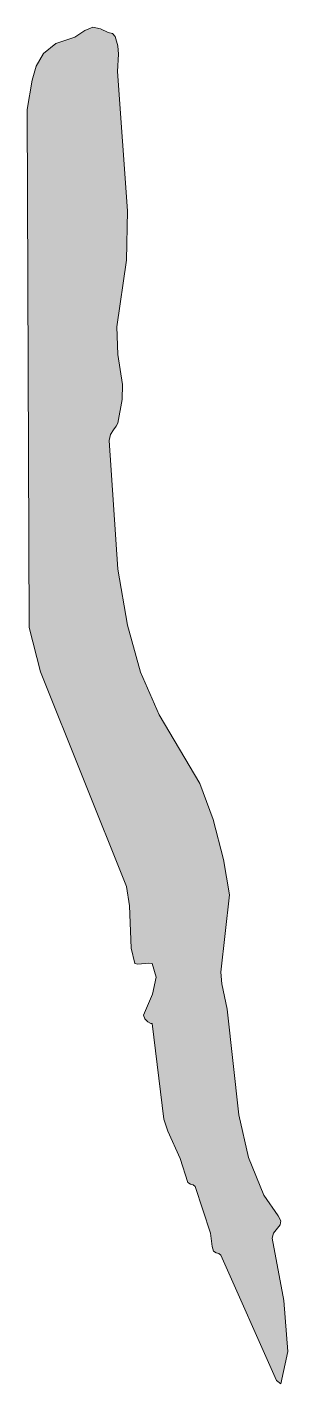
# Model space of a CAD drawing. Header units: inches. Extents: x -493 to 494, y -382 to 902.
# Drawn here: x 490.41 to 493.62, y -255.49 to -238.74 of the extents above; entities that cross this region are included whole.
import ezdxf

# ---------------------------------------------------------------- set-up
doc = ezdxf.new("R2010")
doc.units = ezdxf.units.IN
doc.header["$MEASUREMENT"] = 0
doc.layers.add('Layer 1', color=7, linetype='Continuous')

msp = doc.modelspace()

# ---------------------------------------------------------------- hatches: boundary and pattern name
at = {"layer": 'Layer 1', "true_color": 0xffffff}
h = msp.add_hatch(color=7, dxfattribs=at)
edge = h.paths.add_edge_path()
edge.add_spline(control_points=[(490.998, -238.863), (490.998, -238.863), (491.119, -238.777), (491.119, -238.777), (491.119, -238.777), (491.217, -238.737), (491.217, -238.737), (491.217, -238.737), (491.315, -238.757), (491.315, -238.757), (491.315, -238.757), (491.409, -238.805), (491.409, -238.805), (491.409, -238.805), (491.462, -238.817), (491.462, -238.817), (491.462, -238.817), (491.494, -238.854), (491.494, -238.854), (491.494, -238.854), (491.527, -238.969), (491.527, -238.969), (491.527, -238.969), (491.537, -239.072), (491.537, -239.072), (491.537, -239.072), (491.525, -239.287), (491.525, -239.287), (491.525, -239.287), (491.647, -241.007), (491.647, -241.007), (491.647, -241.007), (491.633, -241.616), (491.633, -241.616), (491.633, -241.616), (491.515, -242.437), (491.515, -242.437), (491.515, -242.437), (491.527, -242.78), (491.527, -242.78), (491.527, -242.78), (491.585, -243.147), (491.585, -243.147), (491.585, -243.147), (491.58, -243.333), (491.58, -243.333), (491.58, -243.333), (491.527, -243.628), (491.527, -243.628), (491.527, -243.628), (491.508, -243.664), (491.508, -243.664), (491.508, -243.664), (491.473, -243.708), (491.473, -243.708), (491.473, -243.708), (491.438, -243.766), (491.438, -243.766), (491.438, -243.766), (491.421, -243.84), (491.421, -243.84), (491.421, -243.84), (491.527, -245.428), (491.527, -245.428), (491.527, -245.428), (491.647, -246.121), (491.647, -246.121), (491.647, -246.121), (491.807, -246.699), (491.807, -246.699), (491.807, -246.699), (492.038, -247.225), (492.038, -247.225), (492.038, -247.225), (492.54, -248.073), (492.54, -248.073), (492.54, -248.073), (492.702, -248.521), (492.702, -248.521), (492.702, -248.521), (492.832, -249.011), (492.832, -249.011), (492.832, -249.011), (492.903, -249.451), (492.903, -249.451), (492.903, -249.451), (492.798, -250.404), (492.798, -250.404), (492.798, -250.404), (492.811, -250.546), (492.811, -250.546), (492.811, -250.546), (492.878, -250.861), (492.878, -250.861), (492.878, -250.861), (493.021, -252.164), (493.021, -252.164), (493.021, -252.164), (493.138, -252.692), (493.138, -252.692), (493.138, -252.692), (493.327, -253.157), (493.327, -253.157), (493.327, -253.157), (493.505, -253.414), (493.505, -253.414), (493.505, -253.414), (493.539, -253.475), (493.539, -253.475), (493.539, -253.475), (493.529, -253.521), (493.529, -253.521), (493.529, -253.521), (493.447, -253.624), (493.447, -253.624), (493.447, -253.624), (493.433, -253.687), (493.433, -253.687), (493.433, -253.687), (493.574, -254.457), (493.574, -254.457), (493.574, -254.457), (493.625, -255.087), (493.625, -255.087), (493.625, -255.087), (493.539, -255.486), (493.539, -255.486), (493.539, -255.486), (493.484, -255.446), (493.484, -255.446), (493.484, -255.446), (492.798, -253.898), (492.798, -253.898), (492.798, -253.898), (492.773, -253.877), (492.773, -253.877), (492.773, -253.877), (492.739, -253.87), (492.739, -253.87), (492.739, -253.87), (492.708, -253.85), (492.708, -253.85), (492.708, -253.85), (492.691, -253.792), (492.691, -253.792), (492.691, -253.792), (492.67, -253.627), (492.67, -253.627), (492.67, -253.627), (492.48, -253.051), (492.48, -253.051), (492.48, -253.051), (492.456, -253.03), (492.456, -253.03), (492.456, -253.03), (492.422, -253.022), (492.422, -253.022), (492.422, -253.022), (492.391, -253.002), (492.391, -253.002), (492.391, -253.002), (492.298, -252.703), (492.298, -252.703), (492.298, -252.703), (492.144, -252.366), (492.144, -252.366), (492.144, -252.366), (492.095, -252.217), (492.095, -252.217), (492.095, -252.217), (491.95, -251.039), (491.95, -251.039), (491.95, -251.039), (491.934, -251.038), (491.934, -251.038), (491.934, -251.038), (491.897, -251.018), (491.897, -251.018), (491.897, -251.018), (491.861, -250.981), (491.861, -250.981), (491.861, -250.981), (491.845, -250.934), (491.845, -250.934), (491.845, -250.934), (491.956, -250.676), (491.956, -250.676), (491.956, -250.676), (492, -250.464), (492, -250.464), (492, -250.464), (491.95, -250.298), (491.95, -250.298), (491.95, -250.298), (491.908, -250.291), (491.908, -250.291), (491.908, -250.291), (491.774, -250.307), (491.774, -250.307), (491.774, -250.307), (491.738, -250.298), (491.738, -250.298), (491.738, -250.298), (491.692, -250.107), (491.692, -250.107), (491.692, -250.107), (491.672, -249.587), (491.672, -249.587), (491.672, -249.587), (491.633, -249.346), (491.633, -249.346), (491.633, -249.346), (490.574, -246.698), (490.574, -246.698), (490.574, -246.698), (490.432, -246.147), (490.432, -246.147), (490.432, -246.147), (490.408, -239.756), (490.408, -239.756), (490.408, -239.756), (490.469, -239.393), (490.469, -239.393), (490.469, -239.393), (490.521, -239.221), (490.521, -239.221), (490.521, -239.221), (490.612, -239.064), (490.612, -239.064), (490.612, -239.064), (490.763, -238.939), (490.763, -238.939), (490.763, -238.939), (490.998, -238.863), (490.998, -238.863), (490.998, -238.863), (490.998, -238.863), (490.998, -238.863), (490.998, -238.863), (490.998, -238.863), (490.998, -238.863)], knot_values=[0, 0, 0, 0, 1, 1, 1, 2, 2, 2, 3, 3, 3, 4, 4, 4, 5, 5, 5, 6, 6, 6, 7, 7, 7, 8, 8, 8, 9, 9, 9, 10, 10, 10, 11, 11, 11, 12, 12, 12, 13, 13, 13, 14, 14, 14, 15, 15, 15, 16, 16, 16, 17, 17, 17, 18, 18, 18, 19, 19, 19, 20, 20, 20, 21, 21, 21, 22, 22, 22, 23, 23, 23, 24, 24, 24, 25, 25, 25, 26, 26, 26, 27, 27, 27, 28, 28, 28, 29, 29, 29, 30, 30, 30, 31, 31, 31, 32, 32, 32, 33, 33, 33, 34, 34, 34, 35, 35, 35, 36, 36, 36, 37, 37, 37, 38, 38, 38, 39, 39, 39, 40, 40, 40, 41, 41, 41, 42, 42, 42, 43, 43, 43, 44, 44, 44, 45, 45, 45, 46, 46, 46, 47, 47, 47, 48, 48, 48, 49, 49, 49, 50, 50, 50, 51, 51, 51, 52, 52, 52, 53, 53, 53, 54, 54, 54, 55, 55, 55, 56, 56, 56, 57, 57, 57, 58, 58, 58, 59, 59, 59, 60, 60, 60, 61, 61, 61, 62, 62, 62, 63, 63, 63, 64, 64, 64, 65, 65, 65, 66, 66, 66, 67, 67, 67, 68, 68, 68, 69, 69, 69, 70, 70, 70, 71, 71, 71, 72, 72, 72, 73, 73, 73, 74, 74, 74, 75, 75, 75, 76, 76, 76, 77, 77, 77, 78, 78, 78, 79, 79, 79, 80, 80, 80, 80], degree=3, periodic=1)

# ---------------------------------------------------------------- linework, layer by layer
at = {"layer": 'Layer 1', "lineweight": 0}
msp.add_open_spline([(490.998, -238.863), (490.998, -238.863), (491.119, -238.777), (491.119, -238.777), (491.119, -238.777), (491.217, -238.737), (491.217, -238.737), (491.217, -238.737), (491.315, -238.757), (491.315, -238.757), (491.315, -238.757), (491.409, -238.805), (491.409, -238.805), (491.409, -238.805), (491.462, -238.817), (491.462, -238.817), (491.462, -238.817), (491.494, -238.854), (491.494, -238.854), (491.494, -238.854), (491.527, -238.969), (491.527, -238.969), (491.527, -238.969), (491.537, -239.072), (491.537, -239.072), (491.537, -239.072), (491.525, -239.287), (491.525, -239.287), (491.525, -239.287), (491.647, -241.007), (491.647, -241.007), (491.647, -241.007), (491.633, -241.616), (491.633, -241.616), (491.633, -241.616), (491.515, -242.437), (491.515, -242.437), (491.515, -242.437), (491.527, -242.78), (491.527, -242.78), (491.527, -242.78), (491.585, -243.147), (491.585, -243.147), (491.585, -243.147), (491.58, -243.333), (491.58, -243.333), (491.58, -243.333), (491.527, -243.628), (491.527, -243.628), (491.527, -243.628), (491.508, -243.664), (491.508, -243.664), (491.508, -243.664), (491.473, -243.708), (491.473, -243.708), (491.473, -243.708), (491.438, -243.766), (491.438, -243.766), (491.438, -243.766), (491.421, -243.84), (491.421, -243.84), (491.421, -243.84), (491.527, -245.428), (491.527, -245.428), (491.527, -245.428), (491.647, -246.121), (491.647, -246.121), (491.647, -246.121), (491.807, -246.699), (491.807, -246.699), (491.807, -246.699), (492.038, -247.225), (492.038, -247.225), (492.038, -247.225), (492.54, -248.073), (492.54, -248.073), (492.54, -248.073), (492.702, -248.521), (492.702, -248.521), (492.702, -248.521), (492.832, -249.011), (492.832, -249.011), (492.832, -249.011), (492.903, -249.451), (492.903, -249.451), (492.903, -249.451), (492.798, -250.404), (492.798, -250.404), (492.798, -250.404), (492.811, -250.546), (492.811, -250.546), (492.811, -250.546), (492.878, -250.861), (492.878, -250.861), (492.878, -250.861), (493.021, -252.164), (493.021, -252.164), (493.021, -252.164), (493.138, -252.692), (493.138, -252.692), (493.138, -252.692), (493.327, -253.157), (493.327, -253.157), (493.327, -253.157), (493.505, -253.414), (493.505, -253.414), (493.505, -253.414), (493.539, -253.475), (493.539, -253.475), (493.539, -253.475), (493.529, -253.521), (493.529, -253.521), (493.529, -253.521), (493.447, -253.624), (493.447, -253.624), (493.447, -253.624), (493.433, -253.687), (493.433, -253.687), (493.433, -253.687), (493.574, -254.457), (493.574, -254.457), (493.574, -254.457), (493.625, -255.087), (493.625, -255.087), (493.625, -255.087), (493.539, -255.486), (493.539, -255.486), (493.539, -255.486), (493.484, -255.446), (493.484, -255.446), (493.484, -255.446), (492.798, -253.898), (492.798, -253.898), (492.798, -253.898), (492.773, -253.877), (492.773, -253.877), (492.773, -253.877), (492.739, -253.87), (492.739, -253.87), (492.739, -253.87), (492.708, -253.85), (492.708, -253.85), (492.708, -253.85), (492.691, -253.792), (492.691, -253.792), (492.691, -253.792), (492.67, -253.627), (492.67, -253.627), (492.67, -253.627), (492.48, -253.051), (492.48, -253.051), (492.48, -253.051), (492.456, -253.03), (492.456, -253.03), (492.456, -253.03), (492.422, -253.022), (492.422, -253.022), (492.422, -253.022), (492.391, -253.002), (492.391, -253.002), (492.391, -253.002), (492.298, -252.703), (492.298, -252.703), (492.298, -252.703), (492.144, -252.366), (492.144, -252.366), (492.144, -252.366), (492.095, -252.217), (492.095, -252.217), (492.095, -252.217), (491.95, -251.039), (491.95, -251.039), (491.95, -251.039), (491.934, -251.038), (491.934, -251.038), (491.934, -251.038), (491.897, -251.018), (491.897, -251.018), (491.897, -251.018), (491.861, -250.981), (491.861, -250.981), (491.861, -250.981), (491.845, -250.934), (491.845, -250.934), (491.845, -250.934), (491.956, -250.676), (491.956, -250.676), (491.956, -250.676), (492, -250.464), (492, -250.464), (492, -250.464), (491.95, -250.298), (491.95, -250.298), (491.95, -250.298), (491.908, -250.291), (491.908, -250.291), (491.908, -250.291), (491.774, -250.307), (491.774, -250.307), (491.774, -250.307), (491.738, -250.298), (491.738, -250.298), (491.738, -250.298), (491.692, -250.107), (491.692, -250.107), (491.692, -250.107), (491.672, -249.587), (491.672, -249.587), (491.672, -249.587), (491.633, -249.346), (491.633, -249.346), (491.633, -249.346), (490.574, -246.698), (490.574, -246.698), (490.574, -246.698), (490.432, -246.147), (490.432, -246.147), (490.432, -246.147), (490.408, -239.756), (490.408, -239.756), (490.408, -239.756), (490.469, -239.393), (490.469, -239.393), (490.469, -239.393), (490.521, -239.221), (490.521, -239.221), (490.521, -239.221), (490.612, -239.064), (490.612, -239.064), (490.612, -239.064), (490.763, -238.939), (490.763, -238.939), (490.763, -238.939), (490.998, -238.863), (490.998, -238.863), (490.998, -238.863), (490.998, -238.863), (490.998, -238.863), (490.998, -238.863), (490.998, -238.863), (490.998, -238.863)], degree=3, knots=[0, 0, 0, 0, 1, 1, 1, 2, 2, 2, 3, 3, 3, 4, 4, 4, 5, 5, 5, 6, 6, 6, 7, 7, 7, 8, 8, 8, 9, 9, 9, 10, 10, 10, 11, 11, 11, 12, 12, 12, 13, 13, 13, 14, 14, 14, 15, 15, 15, 16, 16, 16, 17, 17, 17, 18, 18, 18, 19, 19, 19, 20, 20, 20, 21, 21, 21, 22, 22, 22, 23, 23, 23, 24, 24, 24, 25, 25, 25, 26, 26, 26, 27, 27, 27, 28, 28, 28, 29, 29, 29, 30, 30, 30, 31, 31, 31, 32, 32, 32, 33, 33, 33, 34, 34, 34, 35, 35, 35, 36, 36, 36, 37, 37, 37, 38, 38, 38, 39, 39, 39, 40, 40, 40, 41, 41, 41, 42, 42, 42, 43, 43, 43, 44, 44, 44, 45, 45, 45, 46, 46, 46, 47, 47, 47, 48, 48, 48, 49, 49, 49, 50, 50, 50, 51, 51, 51, 52, 52, 52, 53, 53, 53, 54, 54, 54, 55, 55, 55, 56, 56, 56, 57, 57, 57, 58, 58, 58, 59, 59, 59, 60, 60, 60, 61, 61, 61, 62, 62, 62, 63, 63, 63, 64, 64, 64, 65, 65, 65, 66, 66, 66, 67, 67, 67, 68, 68, 68, 69, 69, 69, 70, 70, 70, 71, 71, 71, 72, 72, 72, 73, 73, 73, 74, 74, 74, 75, 75, 75, 76, 76, 76, 77, 77, 77, 78, 78, 78, 79, 79, 79, 80, 80, 80, 80], dxfattribs=at)

doc.saveas('drawing.dxf')
